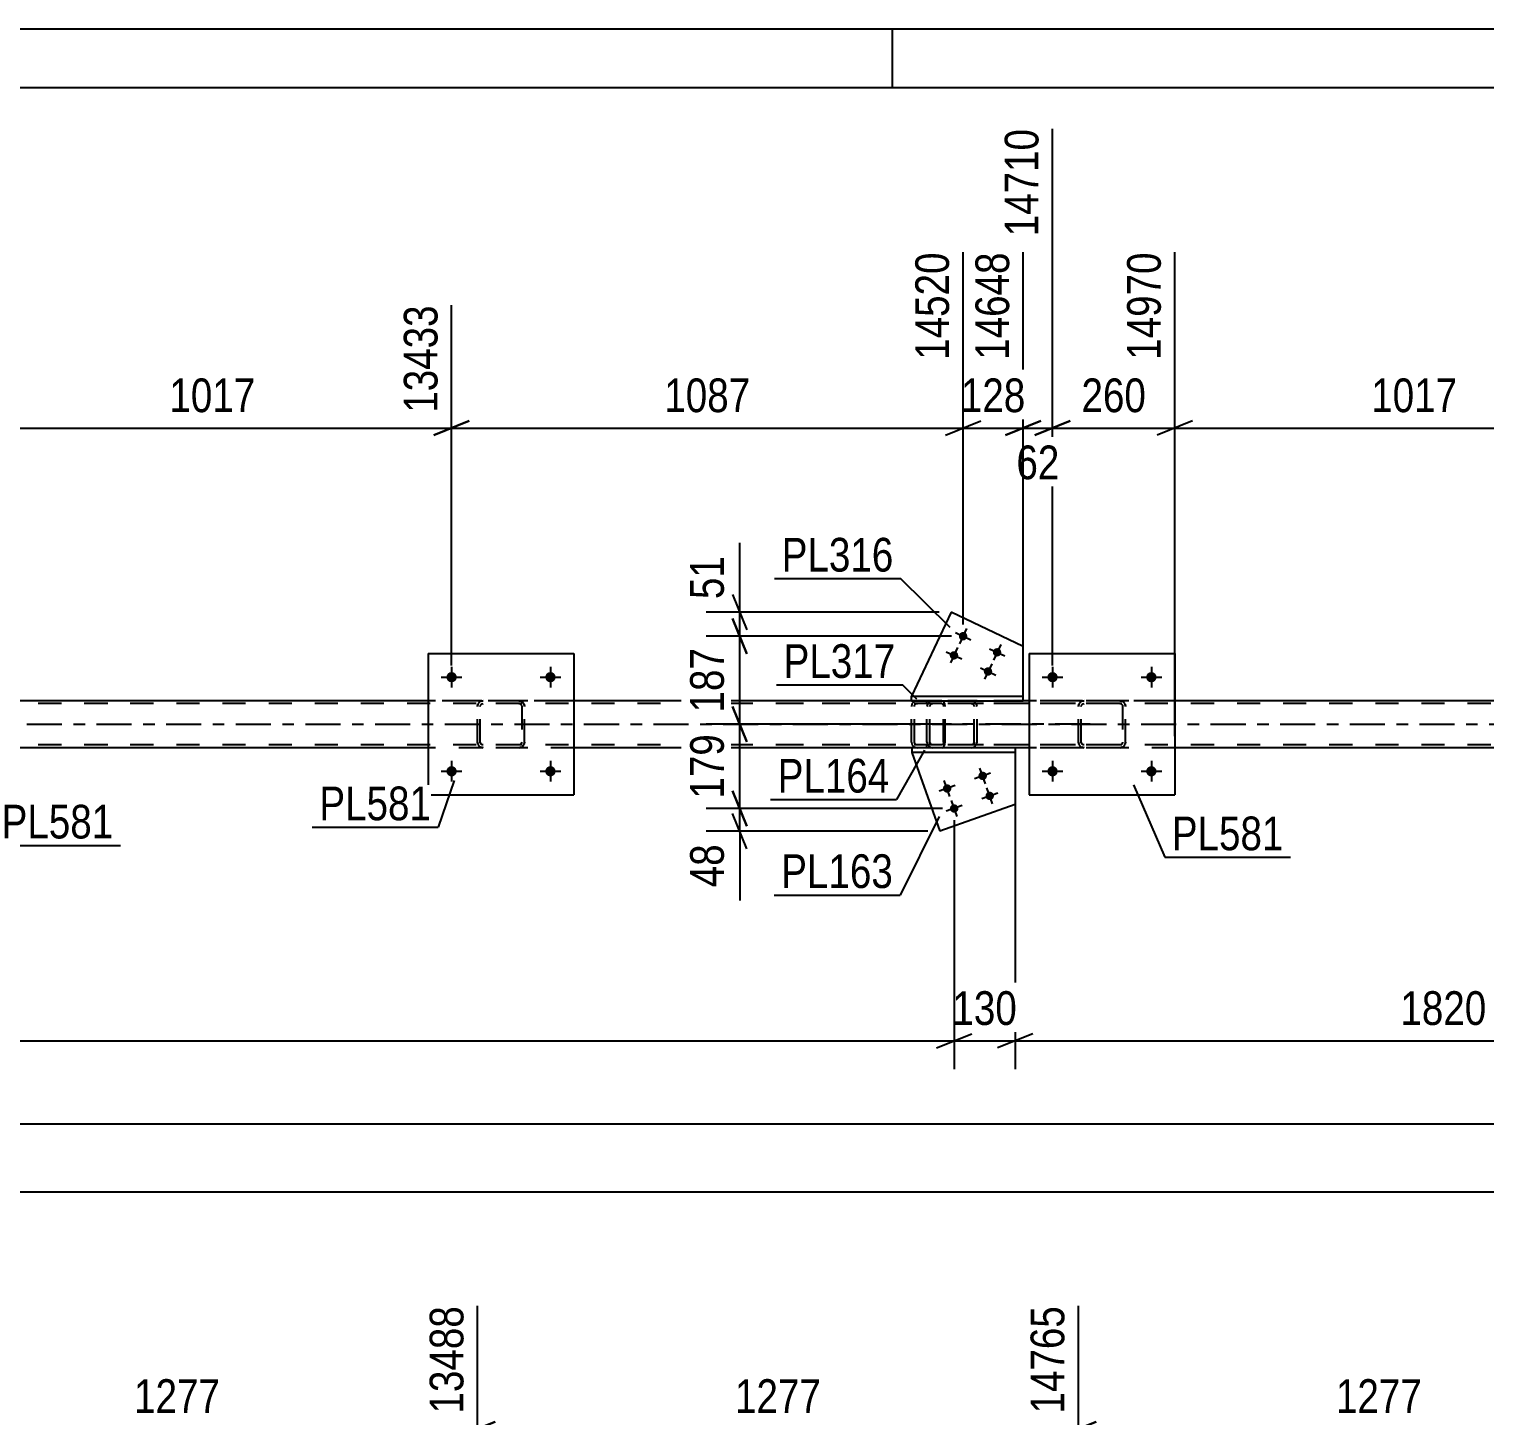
# Model space of a CAD drawing. Header units: millimetres. Extents: x 0 to 841, y 0 to 594.
# Drawn here: x 557.6 to 681.4, y 476.1 to 594 of the extents above; entities that cross this region are included whole.
import ezdxf

# ---------------------------------------------------------------- set-up
doc = ezdxf.new("R2010")
doc.units = ezdxf.units.MM
doc.linetypes.add('DXK_LINE_DOT2', pattern=[3.9198, 1.9599, -1.9599])
doc.linetypes.add('DXK_LINE_DOT3', pattern=[5.9187, 2.979, -0.9799, 0.9799, -0.9799])
doc.styles.add('Arial Narrow', font='ARIALN.TTF', dxfattribs={"height": 0.2})

# ---------------------------------------------------------------- blocks, each defined once
blk = doc.blocks.new('Unknown-122568727-1133')
at = {"color": 5, "linetype": 'Continuous'}
for p, q in [((841, 594), (0, 594)), ((631, 589), (631, 594)), ((836, 589), (5, 589))]:
    blk.add_line(p, q, dxfattribs=at)
blk = doc.blocks.new('Bolt-122568727-3882 - 3869')
at = {"linetype": 'Continuous'}
for points in [[(638.32, 530.4, -1), (639, 530.64, -1)], [(635.3, 529.33, -1), (635.98, 529.57, -1)], [(638.92, 528.7, -1), (639.6, 528.94, -1)], [(635.9, 527.63, -1), (636.58, 527.87, -1)]]:
    blk.add_hatch(color=1, dxfattribs=at).paths.add_polyline_path(points)
at = {"color": 1, "linetype": 'Continuous'}
for p, q in [((638.9, 529.84), (638.42, 531.19)), ((636.32, 529.69), (634.96, 529.21)), ((635.88, 528.77), (635.4, 530.12)), ((639.34, 530.76), (637.98, 530.27)), ((636.48, 527.07), (636, 528.43)), ((639.94, 529.06), (638.58, 528.58)), ((639.5, 528.14), (639.02, 529.5)), ((636.92, 527.99), (635.56, 527.51))]:
    blk.add_line(p, q, dxfattribs=at)
blk = doc.blocks.new('Part-122568727-3938 - 3869')
at = {"color": 7, "linetype": 'DXK_LINE_DOT2'}
for p, q in [((595.72, 536.43), (595.76, 536.62)), ((595.76, 536.62), (595.72, 536.43)), ((595.72, 533.39), (595.72, 536.43)), ((595.96, 536.43), (595.98, 536.52)), ((595.96, 533.39), (595.96, 536.43)), ((595.98, 536.52), (596.03, 536.6)), ((596.02, 536.88), (596.2, 536.91)), ((596.2, 536.91), (596.02, 536.88)), ((596.03, 536.6), (596.11, 536.65)), ((596.11, 536.65), (596.2, 536.67)), ((599.24, 536.91), (596.2, 536.91)), ((599.24, 536.67), (596.2, 536.67)), ((599.24, 536.91), (599.43, 536.88)), ((599.43, 536.88), (599.24, 536.91)), ((599.24, 536.67), (599.34, 536.65)), ((599.34, 536.65), (599.41, 536.6)), ((599.41, 536.6), (599.47, 536.52)), ((599.47, 536.52), (599.48, 536.43)), ((599.48, 536.43), (599.48, 533.39)), ((599.69, 536.62), (599.72, 536.43)), ((599.72, 536.43), (599.69, 536.62)), ((599.72, 533.39), (599.72, 536.43)), ((595.76, 533.21), (595.72, 533.39)), ((595.72, 533.39), (595.76, 533.21)), ((595.98, 533.3), (595.96, 533.39)), ((599.48, 533.39), (599.47, 533.3)), ((599.72, 533.39), (599.69, 533.21)), ((599.69, 533.21), (599.72, 533.39)), ((596.03, 533.22), (595.98, 533.3)), ((596.2, 532.91), (596.02, 532.95)), ((596.02, 532.95), (596.2, 532.91)), ((596.11, 533.17), (596.03, 533.22)), ((596.2, 533.15), (596.11, 533.17)), ((599.24, 533.15), (596.2, 533.15)), ((599.24, 532.91), (596.2, 532.91)), ((599.34, 533.17), (599.24, 533.15)), ((599.43, 532.95), (599.24, 532.91)), ((599.24, 532.91), (599.43, 532.95)), ((599.41, 533.22), (599.34, 533.17)), ((599.47, 533.3), (599.41, 533.22))]:
    blk.add_line(p, q, dxfattribs=at)
at = {"color": 7, "linetype": 'DXK_LINE_DOT3'}
blk.add_line((597.72, 534.91), (597.72, 534.91), dxfattribs=at)
at = {"color": 7, "linetype": 'DXK_LINE_DOT2'}
for centre, start, end in [((596.2, 536.43), 112.5, 157.5), ((596.2, 536.43), 112.5, 157.5), ((599.24, 536.43), 22.5, 67.5), ((599.24, 536.43), 22.5, 67.5), ((596.2, 533.39), 202.5, 247.5), ((596.2, 533.39), 202.5, 247.5), ((599.24, 533.39), 292.5, 337.5), ((599.24, 533.39), 292.5, 337.5)]:
    blk.add_arc(centre, 0.48, start, end, dxfattribs=at)
blk = doc.blocks.new('Part-122568727-3887 - 3869')
at = {"color": 2, "linetype": 'Continuous'}
for p, q in [((641.42, 532.91), (632.64, 532.91)), ((632.64, 532.91), (632.64, 532.51)), ((641.42, 532.51), (632.64, 532.51)), ((641.42, 532.91), (641.42, 532.51))]:
    blk.add_line(p, q, dxfattribs=at)
blk = doc.blocks.new('Part-122568727-3999 - 3869')
at = {"color": 7, "linetype": 'DXK_LINE_DOT2'}
for p, q in [((633.96, 536.62), (633.92, 536.43)), ((633.92, 533.39), (633.92, 536.43)), ((634.18, 536.43), (634.2, 536.53)), ((634.18, 533.39), (634.18, 536.43)), ((634.2, 536.53), (634.25, 536.6)), ((634.43, 536.91), (634.24, 536.88)), ((634.25, 536.6), (634.34, 536.66)), ((634.34, 536.66), (634.43, 536.67)), ((649.42, 536.91), (634.43, 536.91)), ((649.42, 536.67), (634.43, 536.67)), ((637.87, 536.88), (637.67, 536.91)), ((637.67, 536.67), (637.77, 536.66)), ((637.77, 536.66), (637.85, 536.6)), ((637.85, 536.6), (637.91, 536.53)), ((637.91, 536.53), (637.93, 536.43)), ((637.93, 533.39), (637.93, 536.43)), ((638.18, 536.43), (638.14, 536.62)), ((638.18, 533.39), (638.18, 536.43)), ((633.92, 533.39), (633.96, 533.21)), ((634.2, 533.3), (634.18, 533.39)), ((637.93, 533.39), (637.91, 533.3)), ((638.14, 533.21), (638.18, 533.39)), ((634.25, 533.22), (634.2, 533.3)), ((634.24, 532.95), (634.43, 532.91)), ((634.34, 533.17), (634.25, 533.22)), ((634.43, 533.15), (634.34, 533.17)), ((649.42, 533.15), (634.43, 533.15)), ((649.42, 532.91), (634.43, 532.91)), ((637.77, 533.17), (637.67, 533.15)), ((637.67, 532.91), (637.87, 532.95)), ((637.85, 533.22), (637.77, 533.17)), ((637.91, 533.3), (637.85, 533.22))]:
    blk.add_line(p, q, dxfattribs=at)
at = {"color": 7, "linetype": 'DXK_LINE_DOT3'}
blk.add_line((647.81, 534.91), (632.63, 534.91), dxfattribs=at)
at = {"color": 7, "linetype": 'DXK_LINE_DOT2'}
for centre, start, end in [((634.42, 536.41), 110.7583, 155.68), ((637.69, 536.41), 24.32, 69.2417), ((634.42, 533.42), 204.32, 249.2417), ((637.69, 533.42), 290.7583, 335.68)]:
    blk.add_arc(centre, 0.496, start, end, dxfattribs=at)
blk = doc.blocks.new('Bolt-122568727-3871 - 3869')
at = {"linetype": 'Continuous'}
for points in [[(637.32, 542.24, -1), (636.67, 542.55, -1)], [(636.55, 540.61, -1), (635.9, 540.92, -1)], [(640.21, 540.87, -1), (639.56, 541.18, -1)], [(639.44, 539.24, -1), (638.79, 539.55, -1)]]:
    blk.add_hatch(color=1, dxfattribs=at).paths.add_polyline_path(points)
at = {"color": 1, "linetype": 'Continuous'}
for p, q in [((636.34, 542.7), (637.65, 542.09)), ((637.3, 543.04), (636.69, 541.74)), ((635.57, 541.07), (636.88, 540.46)), ((636.53, 541.42), (635.92, 540.12)), ((639.24, 541.33), (640.54, 540.72)), ((640.2, 541.68), (639.58, 540.37)), ((638.47, 539.71), (639.77, 539.09)), ((639.43, 540.05), (638.81, 538.75))]:
    blk.add_line(p, q, dxfattribs=at)
blk = doc.blocks.new('Part-122568727-3876 - 3869')
at = {"color": 2, "linetype": 'Continuous'}
for p, q in [((632.6, 536.91), (632.6, 537.31)), ((632.6, 537.31), (642.11, 537.31)), ((642.11, 536.91), (642.11, 537.31)), ((632.6, 536.91), (642.11, 536.91))]:
    blk.add_line(p, q, dxfattribs=at)
blk = doc.blocks.new('Part-122568727-3881 - 3869')
at = {"color": 2, "linetype": 'Continuous'}
for p, q in [((635.97, 544.43), (632.6, 537.31)), ((642.11, 541.52), (635.97, 544.43)), ((642.11, 537.31), (642.11, 541.52))]:
    blk.add_line(p, q, dxfattribs=at)
at = {"color": 7, "linetype": 'DXK_LINE_DOT2'}
blk.add_line((632.6, 537.31), (642.11, 537.31), dxfattribs=at)
blk = doc.blocks.new('Part-122568727-3892 - 3869')
at = {"color": 2, "linetype": 'Continuous'}
for p, q in [((632.64, 532.51), (635.01, 525.83)), ((641.42, 532.51), (641.42, 528.1)), ((641.42, 528.1), (635.01, 525.83))]:
    blk.add_line(p, q, dxfattribs=at)
at = {"color": 7, "linetype": 'DXK_LINE_DOT2'}
blk.add_line((641.42, 532.51), (632.64, 532.51), dxfattribs=at)
blk = doc.blocks.new('Part-122568727-4022 - 3869')
at = {"color": 7, "linetype": 'DXK_LINE_DOT2'}
for p, q in [((756.32, 536.67), (113.52, 536.67)), ((727.94, 536.91), (131.8, 536.91)), ((603.92, 536.91), (591.52, 536.91)), ((642.11, 536.91), (632.6, 536.91)), ((655, 536.91), (642.6, 536.91)), ((756.32, 533.15), (113.52, 533.15)), ((603.92, 532.91), (591.52, 532.91)), ((641.42, 532.91), (632.64, 532.91)), ((655, 532.91), (642.6, 532.91))]:
    blk.add_line(p, q, dxfattribs=at)
at = {"color": 2, "linetype": 'Continuous'}
for p, q in [((591.52, 536.91), (552.84, 536.91)), ((632.6, 536.91), (603.92, 536.91)), ((642.6, 536.91), (642.11, 536.91)), ((693.68, 536.91), (655, 536.91)), ((591.52, 532.91), (552.84, 532.91)), ((632.64, 532.91), (603.92, 532.91)), ((642.6, 532.91), (641.42, 532.91)), ((693.68, 532.91), (655, 532.91))]:
    blk.add_line(p, q, dxfattribs=at)
at = {"color": 7, "linetype": 'DXK_LINE_DOT3'}
blk.add_line((113.52, 534.91), (756.32, 534.91), dxfattribs=at)
blk = doc.blocks.new('Part-122568727-3992 - 3869')
at = {"color": 7, "linetype": 'DXK_LINE_DOT2'}
for p, q in [((635.2, 536.91), (623.04, 536.91)), ((635.2, 536.67), (623.04, 536.67)), ((632.64, 536.62), (632.61, 536.43)), ((632.61, 533.39), (632.61, 536.43)), ((632.86, 536.43), (632.88, 536.53)), ((632.86, 533.39), (632.86, 536.43)), ((632.88, 536.53), (632.93, 536.6)), ((633.11, 536.91), (632.92, 536.88)), ((632.93, 536.6), (633.01, 536.66)), ((633.01, 536.66), (633.11, 536.67)), ((633.92, 536.67), (633.92, 536.91)), ((635.3, 536.88), (635.2, 536.91)), ((635.2, 536.67), (635.25, 536.66)), ((635.25, 536.66), (635.3, 536.6)), ((635.39, 536.77), (635.3, 536.88)), ((635.3, 536.6), (635.32, 536.53)), ((635.32, 536.53), (635.34, 536.43)), ((635.34, 533.39), (635.34, 536.43)), ((635.45, 536.62), (635.39, 536.77)), ((635.47, 536.43), (635.45, 536.62)), ((635.47, 533.39), (635.47, 536.43)), ((632.61, 533.39), (632.64, 533.21)), ((632.88, 533.3), (632.86, 533.39)), ((635.34, 533.39), (635.32, 533.3)), ((635.45, 533.21), (635.47, 533.39)), ((635.2, 533.15), (623.04, 533.15)), ((635.2, 532.91), (623.04, 532.91)), ((632.93, 533.22), (632.88, 533.3)), ((632.92, 532.95), (633.11, 532.91)), ((633.01, 533.17), (632.93, 533.22)), ((633.11, 533.15), (633.01, 533.17)), ((633.92, 532.91), (633.92, 533.15)), ((635.25, 533.17), (635.2, 533.15)), ((635.2, 532.91), (635.3, 532.95)), ((635.3, 533.22), (635.25, 533.17)), ((635.32, 533.3), (635.3, 533.22)), ((635.3, 532.95), (635.39, 533.06)), ((635.39, 533.06), (635.45, 533.21))]:
    blk.add_line(p, q, dxfattribs=at)
for centre, start, end in [((633.09, 536.42), 111.1941, 156.1506), ((633.09, 533.41), 203.8494, 248.8059)]:
    blk.add_arc(centre, 0.492, start, end, dxfattribs=at)
blk = doc.blocks.new('Part-122568727-4032 - 3869')
at = {"color": 7, "linetype": 'DXK_LINE_DOT2'}
for p, q in [((548.83, 536.62), (548.79, 536.43)), ((548.79, 533.39), (548.79, 536.43)), ((549.04, 536.43), (549.06, 536.53)), ((549.04, 533.39), (549.04, 536.43)), ((549.06, 536.53), (549.12, 536.6)), ((549.3, 536.91), (549.1, 536.88)), ((549.12, 536.6), (549.2, 536.66)), ((549.2, 536.66), (549.3, 536.67)), ((564.29, 536.91), (549.3, 536.91)), ((564.29, 536.67), (549.3, 536.67)), ((552.73, 536.88), (552.54, 536.91)), ((552.54, 536.67), (552.63, 536.66)), ((552.63, 536.66), (552.72, 536.6)), ((552.72, 536.6), (552.77, 536.53)), ((552.77, 536.53), (552.79, 536.43)), ((552.79, 533.39), (552.79, 536.43)), ((553.05, 536.43), (553.01, 536.62)), ((553.05, 533.39), (553.05, 536.43)), ((548.79, 533.39), (548.83, 533.21)), ((549.06, 533.3), (549.04, 533.39)), ((552.79, 533.39), (552.77, 533.3)), ((553.01, 533.21), (553.05, 533.39)), ((549.12, 533.22), (549.06, 533.3)), ((549.1, 532.95), (549.3, 532.91)), ((549.2, 533.17), (549.12, 533.22)), ((549.3, 533.15), (549.2, 533.17)), ((564.29, 533.15), (549.3, 533.15)), ((564.29, 532.91), (549.3, 532.91)), ((552.63, 533.17), (552.54, 533.15)), ((552.54, 532.91), (552.73, 532.95)), ((552.72, 533.22), (552.63, 533.17)), ((552.77, 533.3), (552.72, 533.22))]:
    blk.add_line(p, q, dxfattribs=at)
for centre, start, end in [((549.28, 536.41), 110.7583, 155.68), ((552.55, 536.41), 24.32, 69.2417), ((549.28, 533.42), 204.32, 249.2417), ((552.55, 533.42), 290.7583, 335.68)]:
    blk.add_arc(centre, 0.496, start, end, dxfattribs=at)
blk = doc.blocks.new('Part-122568727-4083 - 3869')
at = {"color": 2, "linetype": 'Continuous'}
for p, q in [((591.52, 540.91), (591.52, 528.91)), ((591.52, 540.91), (603.92, 540.91)), ((603.92, 540.91), (603.92, 528.91)), ((591.52, 528.91), (603.92, 528.91))]:
    blk.add_line(p, q, dxfattribs=at)
blk = doc.blocks.new('Part-122568727-4084 - 3869')
at = {"color": 7, "linetype": 'DXK_LINE_DOT2'}
for p, q in [((646.8, 536.43), (646.84, 536.62)), ((646.84, 536.62), (646.8, 536.43)), ((646.8, 533.39), (646.8, 536.43)), ((647.04, 536.43), (647.06, 536.52)), ((647.04, 533.39), (647.04, 536.43)), ((647.06, 536.52), (647.11, 536.6)), ((647.1, 536.88), (647.28, 536.91)), ((647.28, 536.91), (647.1, 536.88)), ((647.11, 536.6), (647.19, 536.65)), ((647.19, 536.65), (647.28, 536.67)), ((650.32, 536.91), (647.28, 536.91)), ((650.32, 536.67), (647.28, 536.67)), ((650.32, 536.91), (650.51, 536.88)), ((650.51, 536.88), (650.32, 536.91)), ((650.32, 536.67), (650.42, 536.65)), ((650.42, 536.65), (650.49, 536.6)), ((650.49, 536.6), (650.55, 536.52)), ((650.55, 536.52), (650.56, 536.43)), ((650.56, 536.43), (650.56, 533.39)), ((650.77, 536.62), (650.8, 536.43)), ((650.8, 536.43), (650.77, 536.62)), ((650.8, 533.39), (650.8, 536.43)), ((646.84, 533.21), (646.8, 533.39)), ((646.8, 533.39), (646.84, 533.21)), ((647.06, 533.3), (647.04, 533.39)), ((650.56, 533.39), (650.55, 533.3)), ((650.8, 533.39), (650.77, 533.21)), ((650.77, 533.21), (650.8, 533.39)), ((647.11, 533.22), (647.06, 533.3)), ((647.28, 532.91), (647.1, 532.95)), ((647.1, 532.95), (647.28, 532.91)), ((647.19, 533.17), (647.11, 533.22)), ((647.28, 533.15), (647.19, 533.17)), ((650.32, 533.15), (647.28, 533.15)), ((650.32, 532.91), (647.28, 532.91)), ((650.42, 533.17), (650.32, 533.15)), ((650.51, 532.95), (650.32, 532.91)), ((650.32, 532.91), (650.51, 532.95)), ((650.49, 533.22), (650.42, 533.17)), ((650.55, 533.3), (650.49, 533.22))]:
    blk.add_line(p, q, dxfattribs=at)
at = {"color": 7, "linetype": 'DXK_LINE_DOT3'}
blk.add_line((648.8, 534.91), (648.8, 534.91), dxfattribs=at)
at = {"color": 7, "linetype": 'DXK_LINE_DOT2'}
for centre, start, end in [((647.28, 536.43), 112.5, 157.5), ((647.28, 536.43), 112.5, 157.5), ((650.32, 536.43), 22.5, 67.5), ((650.32, 536.43), 22.5, 67.5), ((647.28, 533.39), 202.5, 247.5), ((647.28, 533.39), 202.5, 247.5), ((650.32, 533.39), 292.5, 337.5), ((650.32, 533.39), 292.5, 337.5)]:
    blk.add_arc(centre, 0.48, start, end, dxfattribs=at)
blk = doc.blocks.new('Part-122568727-4089 - 3869')
at = {"color": 2, "linetype": 'Continuous'}
for p, q in [((642.6, 540.91), (642.6, 528.91)), ((642.6, 540.91), (655, 540.91)), ((655, 540.91), (655, 528.91)), ((642.6, 528.91), (655, 528.91))]:
    blk.add_line(p, q, dxfattribs=at)
blk = doc.blocks.new('Bolt-122568727-4143 - 3869')
at = {"linetype": 'Continuous'}
for points in [[(593.96, 530.91, -1), (593.08, 530.91, -1)], [(602.36, 530.91, -1), (601.48, 530.91, -1)]]:
    blk.add_hatch(color=1, dxfattribs=at).paths.add_polyline_path(points)
at = {"color": 1, "linetype": 'Continuous'}
for p, q in [((592.64, 530.91), (594.4, 530.91)), ((593.52, 531.79), (593.52, 530.03)), ((601.04, 530.91), (602.8, 530.91)), ((601.92, 531.79), (601.92, 530.03))]:
    blk.add_line(p, q, dxfattribs=at)
blk = doc.blocks.new('Bolt-122568727-4144 - 3869')
at = {"linetype": 'Continuous'}
for points in [[(593.96, 538.91, -1), (593.08, 538.91, -1)], [(602.36, 538.91, -1), (601.48, 538.91, -1)]]:
    blk.add_hatch(color=1, dxfattribs=at).paths.add_polyline_path(points)
at = {"color": 1, "linetype": 'Continuous'}
for p, q in [((593.52, 539.79), (593.52, 538.03)), ((601.92, 539.79), (601.92, 538.03)), ((592.64, 538.91), (594.4, 538.91)), ((601.04, 538.91), (602.8, 538.91))]:
    blk.add_line(p, q, dxfattribs=at)
blk = doc.blocks.new('Bolt-122568727-4145 - 3869')
at = {"linetype": 'Continuous'}
for points in [[(645.04, 530.91, -1), (644.16, 530.91, -1)], [(653.44, 530.91, -1), (652.56, 530.91, -1)]]:
    blk.add_hatch(color=1, dxfattribs=at).paths.add_polyline_path(points)
at = {"color": 1, "linetype": 'Continuous'}
for p, q in [((643.72, 530.91), (645.48, 530.91)), ((644.6, 531.79), (644.6, 530.03)), ((652.12, 530.91), (653.88, 530.91)), ((653, 531.79), (653, 530.03))]:
    blk.add_line(p, q, dxfattribs=at)
blk = doc.blocks.new('Bolt-122568727-4146 - 3869')
at = {"linetype": 'Continuous'}
for points in [[(645.04, 538.91, -1), (644.16, 538.91, -1)], [(653.44, 538.91, -1), (652.56, 538.91, -1)]]:
    blk.add_hatch(color=1, dxfattribs=at).paths.add_polyline_path(points)
at = {"color": 1, "linetype": 'Continuous'}
for p, q in [((644.6, 539.79), (644.6, 538.03)), ((653, 539.79), (653, 538.03)), ((643.72, 538.91), (645.48, 538.91)), ((652.12, 538.91), (653.88, 538.91))]:
    blk.add_line(p, q, dxfattribs=at)
blk = doc.blocks.new('StraightDimension-122568727-12542 - 3869')
at = {"color": 7, "linetype": 'Continuous'}
for p, q in [((617.41, 529.25), (618.61, 526.25)), ((635.24, 527.75), (615.16, 527.75)), ((618.61, 524.33), (617.41, 527.33)), ((618.01, 525.83), (618.01, 527.75)), ((634.01, 525.83), (615.16, 525.83)), ((618.01, 525.83), (618.01, 519.92)), ((618.01, 525.83), (618.01, 519.92))]:
    blk.add_line(p, q, dxfattribs=at)
at = {"color": 0}
blk.add_wipeout([(617.26, 525.3), (613.06, 525.3), (613.06, 520.45), (617.26, 520.45)], dxfattribs=at)
at = {"color": 3, "style": 'Arial Narrow'}
blk.add_text('48', height=2.863, rotation=90.0002, dxfattribs=at).set_placement((616.66, 521.05))
blk = doc.blocks.new('StraightDimension-122568727-4487 - 3869')
at = {"color": 7, "linetype": 'Continuous'}
blk.add_line((70.96, 495.15), (756.96, 495.15), dxfattribs=at)
blk = doc.blocks.new('StraightDimension-122568727-4333 - 3869')
at = {"color": 7, "linetype": 'Continuous'}
for p, q in [((641.42, 531.51), (641.42, 505.6)), ((714.24, 521.37), (714.24, 505.6)), ((642.92, 508.6), (639.92, 507.4)), ((712.74, 507.4), (715.74, 508.6)), ((641.42, 508), (714.24, 508))]:
    blk.add_line(p, q, dxfattribs=at)
at = {"color": 0}
blk.add_wipeout([(682.09, 508.75), (682.09, 512.95), (673.57, 512.95), (673.57, 508.75)], dxfattribs=at)
at = {"color": 3, "style": 'Arial Narrow'}
blk.add_text('1820', height=2.863, dxfattribs=at).set_placement((674.17, 509.35))
blk = doc.blocks.new('StraightDimension-122568727-4341 - 3869')
at = {"color": 7, "linetype": 'Continuous'}
for p, q in [((641.42, 531.51), (641.42, 505.6)), ((636.24, 526.75), (636.24, 505.6)), ((634.74, 507.4), (637.74, 508.6)), ((642.92, 508.6), (639.92, 507.4)), ((636.24, 508), (641.42, 508))]:
    blk.add_line(p, q, dxfattribs=at)
at = {"color": 0}
blk.add_wipeout([(642.17, 508.75), (642.17, 512.95), (635.49, 512.95), (635.49, 508.75)], dxfattribs=at)
at = {"color": 3, "style": 'Arial Narrow'}
blk.add_text('130', height=2.863, dxfattribs=at).set_placement((636.09, 509.35))
blk = doc.blocks.new('StraightDimension-122568727-4349 - 3869')
at = {"color": 7, "linetype": 'Continuous'}
for p, q in [((636.24, 526.75), (636.24, 505.6)), ((634.74, 507.4), (637.74, 508.6)), ((71.6, 508), (636.24, 508))]:
    blk.add_line(p, q, dxfattribs=at)
blk = doc.blocks.new('StraightDimension-122568727-4508 - 3869')
at = {"color": 7, "linetype": 'Continuous'}
blk.add_line((71.6, 500.94), (756.32, 500.94), dxfattribs=at)
blk = doc.blocks.new('StraightDimension-122568727-12539 - 3869')
at = {"color": 7, "linetype": 'Continuous'}
for p, q in [((618.01, 544.43), (618.01, 550.33)), ((618.01, 544.43), (618.01, 550.33)), ((617.41, 545.93), (618.61, 542.93)), ((634.97, 544.43), (615.16, 544.43)), ((618.61, 540.89), (617.41, 543.89)), ((618.01, 542.39), (618.01, 544.43)), ((636, 542.39), (615.16, 542.39))]:
    blk.add_line(p, q, dxfattribs=at)
at = {"color": 0}
blk.add_wipeout([(617.26, 549.81), (613.06, 549.81), (613.06, 544.95), (617.26, 544.95)], dxfattribs=at)
at = {"color": 3, "style": 'Arial Narrow'}
blk.add_text('51', height=2.863, rotation=90.0002, dxfattribs=at).set_placement((616.66, 545.55))
blk = doc.blocks.new('StraightDimension-122568727-12540 - 3869')
at = {"color": 7, "linetype": 'Continuous'}
for p, q in [((617.41, 543.89), (618.61, 540.89)), ((636, 542.39), (615.16, 542.39)), ((618.01, 534.91), (618.01, 542.39)), ((618.61, 533.41), (617.41, 536.41)), ((636, 534.91), (615.16, 534.91))]:
    blk.add_line(p, q, dxfattribs=at)
at = {"color": 0}
blk.add_wipeout([(617.26, 542), (613.06, 542), (613.06, 535.31), (617.26, 535.31)], dxfattribs=at)
at = {"color": 3, "style": 'Arial Narrow'}
blk.add_text('187', height=2.863, rotation=90.0002, dxfattribs=at).set_placement((616.66, 535.91))
blk = doc.blocks.new('StraightDimension-122568727-12541 - 3869')
at = {"color": 7, "linetype": 'Continuous'}
for p, q in [((617.41, 536.41), (618.61, 533.41)), ((636, 534.91), (615.16, 534.91)), ((618.01, 527.75), (618.01, 534.91)), ((618.61, 526.25), (617.41, 529.25)), ((635.24, 527.75), (615.16, 527.75))]:
    blk.add_line(p, q, dxfattribs=at)
at = {"color": 0}
blk.add_wipeout([(617.26, 534.67), (613.06, 534.67), (613.06, 527.99), (617.26, 527.99)], dxfattribs=at)
at = {"color": 3, "style": 'Arial Narrow'}
blk.add_text('179', height=2.863, rotation=90.0002, dxfattribs=at).set_placement((616.66, 528.59))
blk = doc.blocks.new('StraightDimension-122568727-12598 - 3869')
at = {"color": 7, "linetype": 'Continuous'}
for p, q in [((655, 533.91), (655, 575.03)), ((695.68, 539.91), (695.68, 570.53)), ((656.5, 560.69), (653.5, 559.49)), ((694.18, 559.49), (697.18, 560.69)), ((655, 560.09), (695.68, 560.09))]:
    blk.add_line(p, q, dxfattribs=at)
at = {"color": 0}
blk.add_wipeout([(679.6, 560.84), (679.6, 565.04), (671.09, 565.04), (671.09, 560.84)], dxfattribs=at)
at = {"color": 3, "style": 'Arial Narrow'}
blk.add_text('1017', height=2.863, dxfattribs=at).set_placement((671.69, 561.44))
at = {"color": 0, "linetype": 'Continuous'}
blk.add_wipeout([(695.08, 571.13), (690.88, 571.13), (690.88, 560.79), (695.08, 560.79)], dxfattribs=at)
at = {"color": 3, "linetype": 'Continuous', "style": 'Arial Narrow'}
blk.add_text('15987', height=2.863, rotation=90.0002, dxfattribs=at).set_placement((694.48, 561.39))
blk = doc.blocks.new('StraightDimension-122568727-12599 - 3869')
at = {"color": 7, "linetype": 'Continuous'}
for p, q in [((644.6, 539.91), (644.6, 585.53)), ((655, 533.91), (655, 575.03)), ((643.1, 559.49), (646.1, 560.69)), ((656.5, 560.69), (653.5, 559.49)), ((644.6, 560.09), (655, 560.09))]:
    blk.add_line(p, q, dxfattribs=at)
at = {"color": 0}
blk.add_wipeout([(653.15, 560.84), (653.15, 565.04), (646.46, 565.04), (646.46, 560.84)], dxfattribs=at)
at = {"color": 3, "style": 'Arial Narrow'}
blk.add_text('260', height=2.863, dxfattribs=at).set_placement((647.06, 561.44))
at = {"color": 0, "linetype": 'Continuous'}
blk.add_wipeout([(654.4, 575.63), (650.2, 575.63), (650.2, 565.29), (654.4, 565.29)], dxfattribs=at)
at = {"color": 3, "linetype": 'Continuous', "style": 'Arial Narrow'}
blk.add_text('14970', height=2.863, rotation=90.0002, dxfattribs=at).set_placement((653.8, 565.89))
blk = doc.blocks.new('StraightDimension-122568727-12600 - 3869')
at = {"color": 7, "linetype": 'Continuous'}
for p, q in [((644.6, 539.91), (644.6, 585.53)), ((642.11, 538.31), (642.11, 575.03)), ((640.61, 559.49), (643.61, 560.69)), ((646.1, 560.69), (643.1, 559.49)), ((642.11, 560.09), (644.6, 560.09))]:
    blk.add_line(p, q, dxfattribs=at)
at = {"color": 0, "linetype": 'Continuous'}
blk.add_wipeout([(644, 586.13), (639.8, 586.13), (639.8, 575.79), (644, 575.79)], dxfattribs=at)
at = {"color": 0}
blk.add_wipeout([(645.79, 555.14), (645.79, 559.34), (640.93, 559.34), (640.93, 555.14)], dxfattribs=at)
at = {"color": 3, "linetype": 'Continuous', "style": 'Arial Narrow'}
blk.add_text('14710', height=2.863, rotation=90.0002, dxfattribs=at).set_placement((643.4, 576.39))
at = {"color": 3, "style": 'Arial Narrow'}
blk.add_text('62', height=2.863, dxfattribs=at).set_placement((641.53, 555.74))
blk = doc.blocks.new('StraightDimension-122568727-12601 - 3869')
at = {"color": 7, "linetype": 'Continuous'}
for p, q in [((637, 543.39), (637, 575.03)), ((642.11, 538.31), (642.11, 575.03)), ((635.5, 559.49), (638.5, 560.69)), ((643.61, 560.69), (640.61, 559.49)), ((637, 560.09), (642.11, 560.09))]:
    blk.add_line(p, q, dxfattribs=at)
at = {"color": 0}
blk.add_wipeout([(642.9, 560.84), (642.9, 565.04), (636.21, 565.04), (636.21, 560.84)], dxfattribs=at)
at = {"color": 3, "style": 'Arial Narrow'}
blk.add_text('128', height=2.863, dxfattribs=at).set_placement((636.81, 561.44))
at = {"color": 0, "linetype": 'Continuous'}
blk.add_wipeout([(641.51, 575.63), (637.31, 575.63), (637.31, 565.29), (641.51, 565.29)], dxfattribs=at)
at = {"color": 3, "linetype": 'Continuous', "style": 'Arial Narrow'}
blk.add_text('14648', height=2.863, rotation=90.0002, dxfattribs=at).set_placement((640.91, 565.89))
blk = doc.blocks.new('StraightDimension-122568727-12602 - 3869')
at = {"color": 7, "linetype": 'Continuous'}
for p, q in [((637, 543.39), (637, 575.03)), ((593.52, 539.91), (593.52, 570.53)), ((595.02, 560.69), (592.02, 559.49)), ((635.5, 559.49), (638.5, 560.69)), ((593.52, 560.09), (637, 560.09))]:
    blk.add_line(p, q, dxfattribs=at)
at = {"color": 0}
blk.add_wipeout([(619.52, 560.84), (619.52, 565.04), (611, 565.04), (611, 560.84)], dxfattribs=at)
at = {"color": 3, "style": 'Arial Narrow'}
blk.add_text('1087', height=2.863, dxfattribs=at).set_placement((611.6, 561.44))
at = {"color": 0, "linetype": 'Continuous'}
blk.add_wipeout([(636.4, 575.63), (632.2, 575.63), (632.2, 565.29), (636.4, 565.29)], dxfattribs=at)
at = {"color": 3, "linetype": 'Continuous', "style": 'Arial Narrow'}
blk.add_text('14520', height=2.863, rotation=90.0002, dxfattribs=at).set_placement((635.8, 565.89))
blk = doc.blocks.new('StraightDimension-122568727-12603 - 3869')
at = {"color": 7, "linetype": 'Continuous'}
for p, q in [((552.84, 533.91), (552.84, 575.03)), ((593.52, 539.91), (593.52, 570.53)), ((554.34, 560.69), (551.34, 559.49)), ((592.02, 559.49), (595.02, 560.69)), ((552.84, 560.09), (593.52, 560.09))]:
    blk.add_line(p, q, dxfattribs=at)
at = {"color": 0}
blk.add_wipeout([(577.44, 560.84), (577.44, 565.04), (568.93, 565.04), (568.93, 560.84)], dxfattribs=at)
at = {"color": 3, "style": 'Arial Narrow'}
blk.add_text('1017', height=2.863, dxfattribs=at).set_placement((569.53, 561.44))
at = {"color": 0, "linetype": 'Continuous'}
blk.add_wipeout([(592.92, 571.13), (588.72, 571.13), (588.72, 560.79), (592.92, 560.79)], dxfattribs=at)
at = {"color": 3, "linetype": 'Continuous', "style": 'Arial Narrow'}
blk.add_text('13433', height=2.863, rotation=90.0002, dxfattribs=at).set_placement((592.32, 561.39))
blk = doc.blocks.new('StraightDimension-122568727-6323 - 5055')
at = {"color": 7, "linetype": 'Continuous'}
for p, q in [((595.72, 435.33), (595.72, 485.46)), ((646.8, 435.33), (646.8, 485.46)), ((597.22, 475.62), (594.22, 474.42)), ((645.3, 474.42), (648.3, 475.62)), ((595.72, 475.02), (646.8, 475.02))]:
    blk.add_line(p, q, dxfattribs=at)
at = {"color": 0}
blk.add_wipeout([(625.52, 475.77), (625.52, 479.97), (617.01, 479.97), (617.01, 475.77)], dxfattribs=at)
at = {"color": 3, "style": 'Arial Narrow'}
blk.add_text('1277', height=2.863, dxfattribs=at).set_placement((617.61, 476.37))
at = {"color": 0, "linetype": 'Continuous'}
blk.add_wipeout([(646.2, 486.06), (642, 486.06), (642, 475.72), (646.2, 475.72)], dxfattribs=at)
at = {"color": 3, "linetype": 'Continuous', "style": 'Arial Narrow'}
blk.add_text('14765', height=2.863, rotation=90.0002, dxfattribs=at).set_placement((645.6, 476.32))
blk = doc.blocks.new('StraightDimension-122568727-6313 - 5055')
at = {"color": 7, "linetype": 'Continuous'}
for p, q in [((544.64, 435.33), (544.64, 485.46)), ((595.72, 435.33), (595.72, 485.46)), ((546.14, 475.62), (543.14, 474.42)), ((594.22, 474.42), (597.22, 475.62)), ((544.64, 475.02), (595.72, 475.02))]:
    blk.add_line(p, q, dxfattribs=at)
at = {"color": 0}
blk.add_wipeout([(574.44, 475.77), (574.44, 479.97), (565.93, 479.97), (565.93, 475.77)], dxfattribs=at)
at = {"color": 3, "style": 'Arial Narrow'}
blk.add_text('1277', height=2.863, dxfattribs=at).set_placement((566.53, 476.37))
at = {"color": 0, "linetype": 'Continuous'}
blk.add_wipeout([(595.12, 486.06), (590.92, 486.06), (590.92, 475.72), (595.12, 475.72)], dxfattribs=at)
at = {"color": 3, "linetype": 'Continuous', "style": 'Arial Narrow'}
blk.add_text('13488', height=2.863, rotation=90.0002, dxfattribs=at).set_placement((594.52, 476.32))
blk = doc.blocks.new('StraightDimension-122568727-6333 - 5055')
at = {"color": 7, "linetype": 'Continuous'}
for p, q in [((646.8, 435.33), (646.8, 485.46)), ((697.88, 435.33), (697.88, 485.46)), ((648.3, 475.62), (645.3, 474.42)), ((696.38, 474.42), (699.38, 475.62)), ((646.8, 475.02), (697.88, 475.02))]:
    blk.add_line(p, q, dxfattribs=at)
at = {"color": 0}
blk.add_wipeout([(676.6, 475.77), (676.6, 479.97), (668.09, 479.97), (668.09, 475.77)], dxfattribs=at)
at = {"color": 3, "style": 'Arial Narrow'}
blk.add_text('1277', height=2.863, dxfattribs=at).set_placement((668.69, 476.37))
at = {"color": 0, "linetype": 'Continuous'}
blk.add_wipeout([(697.28, 486.06), (693.08, 486.06), (693.08, 475.72), (697.28, 475.72)], dxfattribs=at)
at = {"color": 3, "linetype": 'Continuous', "style": 'Arial Narrow'}
blk.add_text('16042', height=2.863, rotation=90.0002, dxfattribs=at).set_placement((696.68, 476.32))
blk = doc.blocks.new('Mark-122568727-4066 - 3869')
at = {"color": 0}
blk.add_wipeout([(564.78, 525.2), (564.78, 528.2), (555.27, 528.2), (555.27, 525.2)], dxfattribs=at)
blk.add_wipeout([(564.78, 525.2), (564.78, 528.2), (555.27, 528.2), (555.27, 525.2)], dxfattribs=at)
at = {"color": 30, "linetype": 'Continuous'}
for p, q in [((551.9, 529.52), (554.67, 524.6)), ((554.67, 524.6), (565.38, 524.6))]:
    blk.add_line(p, q, dxfattribs=at)
at = {"color": 3, "style": 'Arial Narrow'}
blk.add_text('PL581', height=2.863, dxfattribs=at).set_placement((555.27, 525.2))
blk = doc.blocks.new('Mark-122568727-3872 - 3869')
at = {"color": 0}
blk.add_wipeout([(631.24, 538.85), (631.24, 541.85), (621.74, 541.85), (621.74, 538.85)], dxfattribs=at)
blk.add_wipeout([(631.24, 538.85), (631.24, 541.85), (621.74, 541.85), (621.74, 538.85)], dxfattribs=at)
at = {"color": 30, "linetype": 'Continuous'}
for p in [(621.14, 538.25), (633.06, 537.03)]:
    blk.add_line(p, (631.84, 538.25), dxfattribs=at)
at = {"color": 3, "style": 'Arial Narrow'}
blk.add_text('PL317', height=2.863, dxfattribs=at).set_placement((621.74, 538.85))
blk = doc.blocks.new('Mark-122568727-3877 - 3869')
at = {"color": 0}
blk.add_wipeout([(631.08, 547.89), (631.08, 550.89), (621.58, 550.89), (621.58, 547.89)], dxfattribs=at)
blk.add_wipeout([(631.08, 547.89), (631.08, 550.89), (621.58, 550.89), (621.58, 547.89)], dxfattribs=at)
at = {"color": 30, "linetype": 'Continuous'}
for p in [(620.98, 547.29), (635.9, 543.12)]:
    blk.add_line(p, (631.68, 547.29), dxfattribs=at)
at = {"color": 3, "style": 'Arial Narrow'}
blk.add_text('PL316', height=2.863, dxfattribs=at).set_placement((621.58, 547.89))
blk = doc.blocks.new('Mark-122568727-3883 - 3869')
at = {"color": 0}
blk.add_wipeout([(630.74, 529.1), (630.74, 532.1), (621.24, 532.1), (621.24, 529.1)], dxfattribs=at)
blk.add_wipeout([(630.74, 529.1), (630.74, 532.1), (621.24, 532.1), (621.24, 529.1)], dxfattribs=at)
at = {"color": 30, "linetype": 'Continuous'}
for p in [(633.72, 532.7), (620.64, 528.5)]:
    blk.add_line(p, (631.34, 528.5), dxfattribs=at)
at = {"color": 3, "style": 'Arial Narrow'}
blk.add_text('PL164', height=2.863, dxfattribs=at).set_placement((621.24, 529.1))
blk = doc.blocks.new('Mark-122568727-3888 - 3869')
at = {"color": 0}
blk.add_wipeout([(631.04, 520.99), (631.04, 523.99), (621.54, 523.99), (621.54, 520.99)], dxfattribs=at)
blk.add_wipeout([(631.04, 520.99), (631.04, 523.99), (621.54, 523.99), (621.54, 520.99)], dxfattribs=at)
at = {"color": 30, "linetype": 'Continuous'}
for p in [(634.96, 527.06), (620.94, 520.39)]:
    blk.add_line(p, (631.64, 520.39), dxfattribs=at)
at = {"color": 3, "style": 'Arial Narrow'}
blk.add_text('PL163', height=2.863, dxfattribs=at).set_placement((621.54, 520.99))
blk = doc.blocks.new('Mark-122568727-4079 - 3869')
at = {"color": 0}
blk.add_wipeout([(591.78, 526.75), (591.78, 529.75), (582.28, 529.75), (582.28, 526.75)], dxfattribs=at)
blk.add_wipeout([(591.78, 526.75), (591.78, 529.75), (582.28, 529.75), (582.28, 526.75)], dxfattribs=at)
at = {"color": 30, "linetype": 'Continuous'}
for p in [(593.74, 530.13), (581.68, 526.15)]:
    blk.add_line(p, (592.38, 526.15), dxfattribs=at)
at = {"color": 3, "style": 'Arial Narrow'}
blk.add_text('PL581', height=2.863, dxfattribs=at).set_placement((582.28, 526.75))
blk = doc.blocks.new('Mark-122568727-4085 - 3869')
at = {"color": 0}
blk.add_wipeout([(664.24, 524.2), (664.24, 527.2), (654.74, 527.2), (654.74, 524.2)], dxfattribs=at)
blk.add_wipeout([(664.24, 524.2), (664.24, 527.2), (654.74, 527.2), (654.74, 524.2)], dxfattribs=at)
at = {"color": 30, "linetype": 'Continuous'}
for p, q in [((651.48, 529.76), (654.14, 523.6)), ((654.14, 523.6), (664.84, 523.6))]:
    blk.add_line(p, q, dxfattribs=at)
at = {"color": 3, "style": 'Arial Narrow'}
blk.add_text('PL581', height=2.863, dxfattribs=at).set_placement((654.74, 524.2))

msp = doc.modelspace()

# ---------------------------------------------------------------- block references
for name in ['Unknown-122568727-1133', 'Part-122568727-3881 - 3869', 'Bolt-122568727-3871 - 3869', 'Part-122568727-4083 - 3869', 'Part-122568727-4089 - 3869', 'Bolt-122568727-4144 - 3869', 'Bolt-122568727-4146 - 3869', 'Part-122568727-4022 - 3869', 'Part-122568727-3876 - 3869', 'Part-122568727-4032 - 3869', 'Part-122568727-3938 - 3869', 'Part-122568727-3992 - 3869', 'Part-122568727-3999 - 3869', 'Part-122568727-4084 - 3869', 'Part-122568727-3887 - 3869', 'Part-122568727-3892 - 3869', 'Bolt-122568727-4143 - 3869', 'Bolt-122568727-3882 - 3869', 'Bolt-122568727-4145 - 3869']:
    msp.add_blockref(name, (0, 0))

# ---------------------------------------------------------------- next in the draw order: block references
for name in ['StraightDimension-122568727-12598 - 3869', 'StraightDimension-122568727-12539 - 3869', 'StraightDimension-122568727-12542 - 3869', 'StraightDimension-122568727-6323 - 5055']:
    msp.add_blockref(name, (0, 0))

# ---------------------------------------------------------------- next in the draw order: block references
for name in ['StraightDimension-122568727-12599 - 3869', 'StraightDimension-122568727-12540 - 3869', 'StraightDimension-122568727-4487 - 3869', 'StraightDimension-122568727-6313 - 5055', 'StraightDimension-122568727-6333 - 5055']:
    msp.add_blockref(name, (0, 0))

# ---------------------------------------------------------------- next in the draw order: block references
for name in ['StraightDimension-122568727-12600 - 3869', 'StraightDimension-122568727-4333 - 3869']:
    msp.add_blockref(name, (0, 0))

# ---------------------------------------------------------------- next in the draw order: block references
for name in ['StraightDimension-122568727-12601 - 3869', 'StraightDimension-122568727-4341 - 3869']:
    msp.add_blockref(name, (0, 0))

# ---------------------------------------------------------------- next in the draw order: block references
for name in ['StraightDimension-122568727-12602 - 3869', 'StraightDimension-122568727-4349 - 3869']:
    msp.add_blockref(name, (0, 0))

# ---------------------------------------------------------------- next in the draw order: block references
for name in ['StraightDimension-122568727-12603 - 3869', 'Mark-122568727-3877 - 3869', 'StraightDimension-122568727-4508 - 3869']:
    msp.add_blockref(name, (0, 0))

# ---------------------------------------------------------------- next in the draw order: block references
for name in ['StraightDimension-122568727-12541 - 3869', 'Mark-122568727-4079 - 3869', 'Mark-122568727-4085 - 3869', 'Mark-122568727-4066 - 3869']:
    msp.add_blockref(name, (0, 0))

# ---------------------------------------------------------------- next in the draw order: block references
for name in ['Mark-122568727-3872 - 3869', 'Mark-122568727-3883 - 3869', 'Mark-122568727-3888 - 3869']:
    msp.add_blockref(name, (0, 0))

doc.saveas('drawing.dxf')
